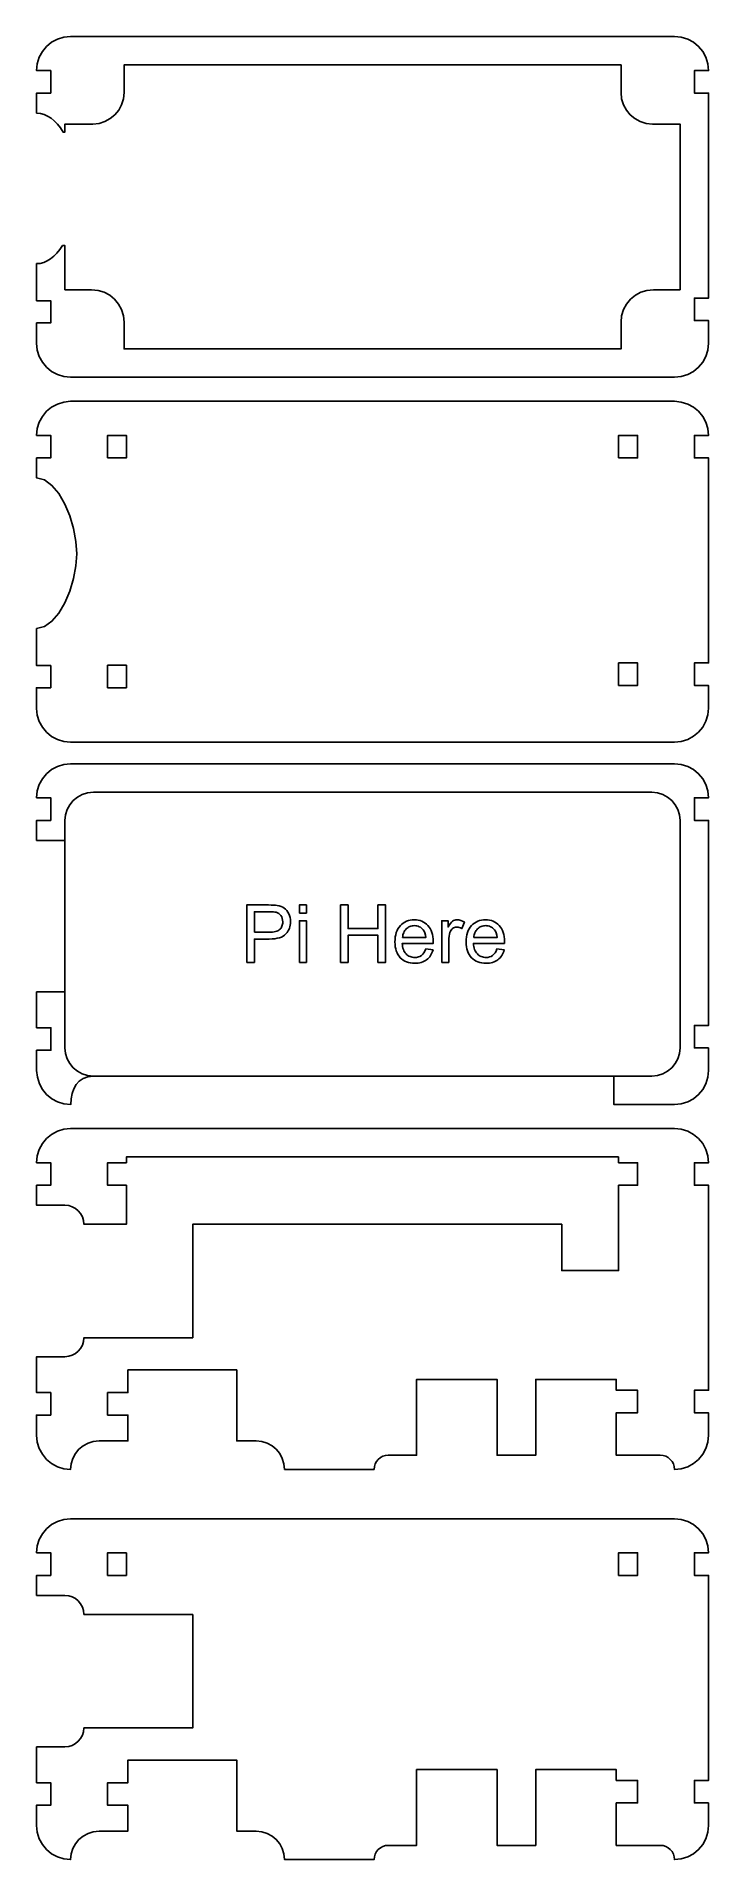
# Model space of a CAD drawing. Extents: x -3.92 to -1.13, y -2.44 to 5.14.
import ezdxf

# ---------------------------------------------------------------- set-up
doc = ezdxf.new("R2010")
doc.units = 0
doc.layers.add('LAYER_1', color=7, linetype='CONTINUOUS')

msp = doc.modelspace()

# ---------------------------------------------------------------- linework, layer by layer
at = {"layer": 'LAYER_1'}
for points in [[(-3.7818, 5.1392), (-1.27, 5.1392), (-1.2415, 5.1364), (-1.215, 5.1281), (-1.1909, 5.115), (-1.1699, 5.0976), (-1.1525, 5.0766), (-1.1394, 5.0525), (-1.1311, 5.026), (-1.1283, 4.9975), (-1.1873, 4.9975), (-1.1873, 4.9038), (-1.1283, 4.9038), (-1.1283, 4.0512), (-1.1873, 4.0512), (-1.1873, 3.9574), (-1.1283, 3.9574), (-1.1283, 3.8637), (-1.1311, 3.8352), (-1.1394, 3.8086), (-1.1525, 3.7846), (-1.1699, 3.7636), (-1.1909, 3.7462), (-1.215, 3.7331), (-1.2415, 3.7248), (-1.27, 3.7219), (-3.7818, 3.7219), (-3.8103, 3.7248), (-3.8368, 3.7331), (-3.8609, 3.7462), (-3.8819, 3.7636), (-3.8992, 3.7846), (-3.9123, 3.8086), (-3.9206, 3.8352), (-3.9235, 3.8637), (-3.9235, 3.9478), (-3.8645, 3.9478), (-3.8645, 4.0402), (-3.9235, 4.0402), (-3.9235, 4.1944), (-3.9082, 4.1957), (-3.8933, 4.1995), (-3.8789, 4.2057), (-3.8649, 4.2143), (-3.8515, 4.225), (-3.8388, 4.2378), (-3.8267, 4.2526), (-3.8154, 4.2692), (-3.8054, 4.2692), (-3.8054, 4.0861), (-3.6947, 4.0861), (-3.6675, 4.0833), (-3.6422, 4.0754), (-3.6192, 4.0629), (-3.5991, 4.0463), (-3.5826, 4.0263), (-3.57, 4.0033), (-3.5621, 3.9779), (-3.5594, 3.9507), (-3.5594, 3.84), (-1.4924, 3.84), (-1.4924, 3.9507), (-1.4897, 3.9779), (-1.4817, 4.0033), (-1.4692, 4.0263), (-1.4527, 4.0463), (-1.4326, 4.0629), (-1.4096, 4.0754), (-1.3843, 4.0833), (-1.3571, 4.0861), (-1.2464, 4.0861), (-1.2464, 4.7751), (-1.3618, 4.7751), (-1.3881, 4.7777), (-1.4125, 4.7854), (-1.4347, 4.7975), (-1.4541, 4.8134), (-1.47, 4.8328), (-1.4821, 4.855), (-1.4898, 4.8794), (-1.4924, 4.9057), (-1.4924, 5.0211), (-3.5594, 5.0211), (-3.5594, 4.9057), (-3.562, 4.8794), (-3.5697, 4.855), (-3.5817, 4.8328), (-3.5977, 4.8134), (-3.6171, 4.7975), (-3.6392, 4.7854), (-3.6637, 4.7777), (-3.6899, 4.7751), (-3.8054, 4.7751), (-3.8054, 4.7416), (-3.813, 4.7416), (-3.8244, 4.7591), (-3.8367, 4.7746), (-3.8497, 4.788), (-3.8634, 4.7993), (-3.8777, 4.8083), (-3.8925, 4.8149), (-3.9078, 4.819), (-3.9235, 4.8203), (-3.9235, 4.9038), (-3.8645, 4.9038), (-3.8645, 4.9975), (-3.9235, 4.9975), (-3.9206, 5.026), (-3.9123, 5.0525), (-3.8992, 5.0766), (-3.8819, 5.0976), (-3.8609, 5.115), (-3.8368, 5.1281), (-3.8103, 5.1364), (-3.7818, 5.1392)], [(-3.7818, 3.6219), (-1.27, 3.6219), (-1.2415, 3.619), (-1.215, 3.6107), (-1.1909, 3.5976), (-1.1699, 3.5803), (-1.1525, 3.5593), (-1.1394, 3.5352), (-1.1311, 3.5087), (-1.1283, 3.4802), (-1.1873, 3.4802), (-1.1873, 3.3864), (-1.1283, 3.3864), (-1.1283, 2.5338), (-1.1873, 2.5338), (-1.1873, 2.4401), (-1.1286, 2.4401), (-1.1283, 2.3463), (-1.1311, 2.3179), (-1.1394, 2.2913), (-1.1525, 2.2672), (-1.1699, 2.2462), (-1.1909, 2.2289), (-1.215, 2.2158), (-1.2415, 2.2075), (-1.27, 2.2046), (-3.7818, 2.2046), (-3.8103, 2.2074), (-3.8368, 2.2156), (-3.8609, 2.2285), (-3.8819, 2.2455), (-3.8992, 2.2663), (-3.9123, 2.2901), (-3.9206, 2.3165), (-3.9235, 2.345), (-3.9239, 2.4305), (-3.8645, 2.4305), (-3.8645, 2.5229), (-3.9235, 2.5229), (-3.9235, 2.677), (-3.8906, 2.6851), (-3.8596, 2.7073), (-3.8313, 2.7411), (-3.8064, 2.7836), (-3.7857, 2.8323), (-3.77, 2.8844), (-3.7601, 2.9372), (-3.7566, 2.9881), (-3.7601, 3.0391), (-3.77, 3.0923), (-3.7857, 3.1451), (-3.8064, 3.1945), (-3.8313, 3.2378), (-3.8596, 3.2722), (-3.8906, 3.2948), (-3.9235, 3.303), (-3.9235, 3.3864), (-3.8645, 3.3864), (-3.8645, 3.4802), (-3.9235, 3.4802), (-3.9206, 3.5087), (-3.9123, 3.5352), (-3.8992, 3.5593), (-3.8819, 3.5803), (-3.8609, 3.5976), (-3.8368, 3.6107), (-3.8103, 3.619), (-3.7818, 3.6219)], [(-3.6283, 3.3864), (-3.5495, 3.3864), (-3.5495, 3.4802), (-3.6283, 3.4802), (-3.6283, 3.3864)], [(-1.5023, 3.3864), (-1.4235, 3.3864), (-1.4235, 3.4802), (-1.5023, 3.4802), (-1.5023, 3.3864)], [(-3.6283, 2.4305), (-3.5495, 2.4305), (-3.5495, 2.5242), (-3.6283, 2.5242), (-3.6283, 2.4305)], [(-1.5023, 2.4401), (-1.4235, 2.4401), (-1.4235, 2.5338), (-1.5023, 2.5338), (-1.5023, 2.4401)], [(-3.7818, 2.1146), (-1.27, 2.1146), (-1.2415, 2.1117), (-1.215, 2.1034), (-1.1909, 2.0903), (-1.1699, 2.073), (-1.1525, 2.052), (-1.1394, 2.0279), (-1.1311, 2.0013), (-1.1283, 1.9729), (-1.1873, 1.9729), (-1.1873, 1.8791), (-1.1283, 1.8791), (-1.1283, 1.0265), (-1.1873, 1.0265), (-1.1873, 0.9328), (-1.1286, 0.9328), (-1.1283, 0.839), (-1.1311, 0.8105), (-1.1394, 0.784), (-1.1525, 0.7599), (-1.1699, 0.7389), (-1.1909, 0.7216), (-1.215, 0.7085), (-1.2415, 0.7002), (-1.27, 0.6973), (-1.522, 0.6973), (-1.522, 0.8154), (-1.3645, 0.8154), (-1.3408, 0.8178), (-1.3186, 0.8247), (-1.2986, 0.8356), (-1.2811, 0.8501), (-1.2666, 0.8676), (-1.2557, 0.8876), (-1.2488, 0.9098), (-1.2464, 0.9335), (-1.2464, 1.8784), (-1.2488, 1.9021), (-1.2557, 1.9242), (-1.2666, 1.9443), (-1.2811, 1.9618), (-1.2986, 1.9762), (-1.3186, 1.9872), (-1.3408, 1.9941), (-1.3645, 1.9965), (-3.6873, 1.9965), (-3.711, 1.9941), (-3.7332, 1.9872), (-3.7532, 1.9762), (-3.7707, 1.9618), (-3.7852, 1.9443), (-3.7961, 1.9242), (-3.803, 1.9021), (-3.8054, 1.8784), (-3.8054, 1.7957), (-3.9235, 1.7957), (-3.9235, 1.8791), (-3.8645, 1.8791), (-3.8645, 1.9729), (-3.9235, 1.9729), (-3.9206, 2.0013), (-3.9123, 2.0279), (-3.8992, 2.052), (-3.8819, 2.073), (-3.8609, 2.0903), (-3.8368, 2.1034), (-3.8103, 2.1117), (-3.7818, 2.1146)], [(-3.6873, 0.8154), (-3.711, 0.8178), (-3.7332, 0.8247), (-3.7532, 0.8356), (-3.7707, 0.8501), (-3.7852, 0.8676), (-3.7961, 0.8876), (-3.803, 0.9098), (-3.8054, 0.9335), (-3.8054, 1.1657), (-3.9231, 1.1657), (-3.9231, 1.0913), (-3.9231, 1.0169), (-3.8641, 1.0169), (-3.8641, 0.9231), (-3.9235, 0.9232), (-3.9231, 0.839), (-3.9202, 0.8105), (-3.9119, 0.7839), (-3.8988, 0.7599), (-3.8815, 0.7389), (-3.8605, 0.7215), (-3.8364, 0.7084), (-3.8099, 0.7001), (-3.7814, 0.6972), (-3.78, 0.7209), (-3.7758, 0.743), (-3.7688, 0.7631), (-3.7587, 0.7805), (-3.7456, 0.795), (-3.7294, 0.8059), (-3.71, 0.8129), (-3.6873, 0.8154)]]:
    msp.add_lwpolyline(points, close=True, dxfattribs=at)
for points in [[(-3.8054, 1.7957), (-3.8054, 1.1657)], [(-3.6873, 0.8154), (-1.522, 0.8154)], [(-3.5497, 0.2429), (-3.5497, 0.1996), (-3.7267, 0.1996), (-3.7283, 0.2155), (-3.7329, 0.2302), (-3.7402, 0.2436), (-3.7498, 0.2552), (-3.7615, 0.2649), (-3.7749, 0.2722), (-3.7896, 0.2768), (-3.8054, 0.2784), (-3.9235, 0.2784), (-3.9235, 0.3618), (-3.8645, 0.3618), (-3.8645, 0.4555), (-3.9235, 0.4555), (-3.9206, 0.484), (-3.9123, 0.5106), (-3.8992, 0.5346), (-3.8819, 0.5556), (-3.8609, 0.573), (-3.8368, 0.5861), (-3.8103, 0.5944), (-3.7818, 0.5973), (-1.27, 0.5973), (-1.2415, 0.5944), (-1.215, 0.5861), (-1.1909, 0.573), (-1.1699, 0.5556), (-1.1525, 0.5346), (-1.1394, 0.5106), (-1.1311, 0.484), (-1.1283, 0.4555), (-1.1873, 0.4555), (-1.1873, 0.3618), (-1.1283, 0.3618), (-1.1283, -0.4908), (-1.1873, -0.4908), (-1.1873, -0.5846), (-1.1286, -0.5846), (-1.1283, -0.6783), (-1.1311, -0.7068), (-1.1394, -0.7333), (-1.1525, -0.7574), (-1.1699, -0.7784), (-1.1909, -0.7958), (-1.215, -0.8089), (-1.2415, -0.8172), (-1.27, -0.82), (-1.2712, -0.8082), (-1.2746, -0.7971), (-1.2801, -0.7871), (-1.2873, -0.7783), (-1.2961, -0.7711), (-1.3061, -0.7657), (-1.3172, -0.7622), (-1.329, -0.761), (-1.5121, -0.761), (-1.5121, -0.5846), (-1.4235, -0.5846), (-1.4235, -0.4908), (-1.5121, -0.4908), (-1.5121, -0.446), (-1.522, -0.446), (-1.8369, -0.446), (-1.8468, -0.446), (-1.8468, -0.761), (-2.0082, -0.761), (-2.0082, -0.446), (-2.018, -0.446), (-2.333, -0.446), (-2.3428, -0.446), (-2.3428, -0.761), (-2.4604, -0.761), (-2.4723, -0.7622), (-2.4833, -0.7657), (-2.4934, -0.7711), (-2.5021, -0.7783), (-2.5093, -0.7871), (-2.5148, -0.7971), (-2.5183, -0.8082), (-2.5195, -0.82), (-2.8919, -0.82), (-2.8943, -0.7963), (-2.9012, -0.7742), (-2.9121, -0.7541), (-2.9266, -0.7366), (-2.9441, -0.7222), (-2.9641, -0.7113), (-2.9863, -0.7043), (-3.01, -0.7019), (-3.0909, -0.7019), (-3.0909, -0.4067), (-3.5436, -0.4067), (-3.5436, -0.5004), (-3.6283, -0.5004), (-3.6283, -0.5942), (-3.5436, -0.5942), (-3.5436, -0.7019), (-3.6637, -0.7019), (-3.6874, -0.7043), (-3.7095, -0.7113), (-3.7296, -0.7222), (-3.7471, -0.7366), (-3.7616, -0.7541), (-3.7725, -0.7742), (-3.7794, -0.7963), (-3.7818, -0.82), (-3.8103, -0.8172), (-3.8368, -0.8089), (-3.8609, -0.7958), (-3.8819, -0.7784), (-3.8992, -0.7574), (-3.9123, -0.7333), (-3.9206, -0.7068), (-3.9235, -0.6783), (-3.9239, -0.5941), (-3.8645, -0.5942), (-3.8645, -0.5004), (-3.9235, -0.5004), (-3.9235, -0.3515), (-3.8054, -0.3515), (-3.7896, -0.3499), (-3.7749, -0.3453), (-3.7615, -0.338), (-3.7498, -0.3284), (-3.7402, -0.3167), (-3.7329, -0.3034), (-3.7283, -0.2886), (-3.7267, -0.2728), (-3.2739, -0.2728), (-3.2739, 0.1996), (-1.7387, 0.1996)], [(-3.5497, 0.2429), (-3.5497, 0.3618), (-3.6283, 0.3618), (-3.6283, 0.4555), (-3.5497, 0.4555), (-3.5497, 0.4792), (-1.5025, 0.4792)], [(-1.5023, 0.4555), (-1.4235, 0.4555), (-1.4235, 0.3618), (-1.5023, 0.3618), (-1.5025, 0.0067), (-1.7387, 0.0067), (-1.7387, 0.1996)], [(-1.5025, 0.4792), (-1.5023, 0.4555)], [(-3.5497, -1.423), (-3.7267, -1.423), (-3.7283, -1.4072), (-3.7329, -1.3924), (-3.7402, -1.379), (-3.7498, -1.3674), (-3.7615, -1.3577), (-3.7749, -1.3505), (-3.7896, -1.3458), (-3.8054, -1.3442), (-3.9235, -1.3442), (-3.9235, -1.2608), (-3.8645, -1.2608), (-3.8645, -1.1671), (-3.9235, -1.1671), (-3.9206, -1.1386), (-3.9123, -1.112), (-3.8992, -1.088), (-3.8819, -1.067), (-3.8609, -1.0496), (-3.8368, -1.0365), (-3.8103, -1.0282), (-3.7818, -1.0253), (-1.27, -1.0253), (-1.2415, -1.0282), (-1.215, -1.0365), (-1.1909, -1.0496), (-1.1699, -1.067), (-1.1525, -1.088), (-1.1394, -1.112), (-1.1311, -1.1386), (-1.1283, -1.1671), (-1.1873, -1.1671), (-1.1873, -1.2608), (-1.1283, -1.2608), (-1.1283, -2.1134), (-1.1873, -2.1134), (-1.1873, -2.2072), (-1.1286, -2.2072), (-1.1283, -2.3009), (-1.1311, -2.3294), (-1.1394, -2.356), (-1.1525, -2.38), (-1.1699, -2.401), (-1.1909, -2.4184), (-1.215, -2.4315), (-1.2415, -2.4398), (-1.27, -2.4427), (-1.2712, -2.4308), (-1.2746, -2.4197), (-1.2801, -2.4097), (-1.2873, -2.401), (-1.2961, -2.3937), (-1.3061, -2.3883), (-1.3172, -2.3848), (-1.329, -2.3836), (-1.5121, -2.3836), (-1.5121, -2.2072), (-1.4235, -2.2072), (-1.4235, -2.1134), (-1.5121, -2.1134), (-1.5121, -2.0686), (-1.522, -2.0686), (-1.8369, -2.0686), (-1.8468, -2.0686), (-1.8468, -2.3836), (-2.0082, -2.3836), (-2.0082, -2.0686), (-2.018, -2.0686), (-2.333, -2.0686), (-2.3428, -2.0686), (-2.3428, -2.3836), (-2.4604, -2.3836), (-2.4723, -2.3848), (-2.4833, -2.3883), (-2.4934, -2.3937), (-2.5021, -2.401), (-2.5093, -2.4097), (-2.5148, -2.4197), (-2.5183, -2.4308), (-2.5195, -2.4427), (-2.8919, -2.4427), (-2.8943, -2.4189), (-2.9012, -2.3968), (-2.9121, -2.3767), (-2.9266, -2.3593), (-2.9441, -2.3448), (-2.9641, -2.3339), (-2.9863, -2.327), (-3.01, -2.3246), (-3.0909, -2.3246), (-3.0909, -2.0293), (-3.5436, -2.0293), (-3.5436, -2.123), (-3.6283, -2.123), (-3.6283, -2.2168), (-3.5436, -2.2168), (-3.5436, -2.3246), (-3.6637, -2.3246), (-3.6874, -2.327), (-3.7095, -2.3339), (-3.7296, -2.3448), (-3.7471, -2.3593), (-3.7616, -2.3767), (-3.7725, -2.3968), (-3.7794, -2.4189), (-3.7818, -2.4427), (-3.8103, -2.4398), (-3.8368, -2.4315), (-3.8609, -2.4184), (-3.8819, -2.401), (-3.8992, -2.38), (-3.9123, -2.356), (-3.9206, -2.3294), (-3.9235, -2.3009), (-3.9239, -2.2167), (-3.8645, -2.2168), (-3.8645, -2.123), (-3.9235, -2.123), (-3.9235, -1.9742), (-3.8054, -1.9742), (-3.7896, -1.9726), (-3.7749, -1.9679), (-3.7615, -1.9607), (-3.7498, -1.951), (-3.7402, -1.9394), (-3.7329, -1.926), (-3.7283, -1.9112), (-3.7267, -1.8954), (-3.2739, -1.8954), (-3.2739, -1.423)], [(-3.5497, -1.2608), (-3.6283, -1.2608), (-3.6283, -1.1671), (-3.5497, -1.1671)], [(-3.5497, -1.2608), (-3.5497, -1.1671)], [(-1.5023, -1.2608), (-1.4235, -1.2608), (-1.4235, -1.1671), (-1.5023, -1.1671), (-1.5023, -1.2608)], [(-3.2739, -1.423), (-3.5497, -1.423)]]:
    msp.add_lwpolyline(points, dxfattribs=at)
at = {"layer": 'LAYER_1', "color": 1}
for points in [[(-3.049, 1.2886), (-3.049, 1.5272), (-2.959, 1.5272), (-2.9478, 1.527), (-2.9381, 1.5266), (-2.9297, 1.5259), (-2.9227, 1.5249), (-2.9143, 1.5231), (-2.9066, 1.5207), (-2.8995, 1.5175), (-2.8932, 1.5137), (-2.8876, 1.5092), (-2.8825, 1.5039), (-2.878, 1.4977), (-2.8741, 1.4907), (-2.8709, 1.4832), (-2.8687, 1.4752), (-2.8673, 1.4669), (-2.8669, 1.4582), (-2.8672, 1.4507), (-2.8681, 1.4436), (-2.8696, 1.4367), (-2.8717, 1.4301), (-2.8744, 1.4238), (-2.8778, 1.4178), (-2.8817, 1.4121), (-2.8862, 1.4066), (-2.8916, 1.4017), (-2.8979, 1.3974), (-2.9052, 1.3938), (-2.9134, 1.3909), (-2.9227, 1.3886), (-2.9329, 1.3869), (-2.9441, 1.3859), (-2.9562, 1.3856), (-3.0174, 1.3856), (-3.0174, 1.2886), (-3.049, 1.2886)], [(-2.8303, 1.4935), (-2.8303, 1.5272), (-2.8009, 1.5272), (-2.8009, 1.4935), (-2.8303, 1.4935)], [(-2.6591, 1.2886), (-2.6591, 1.5272), (-2.6274, 1.5272), (-2.6274, 1.4292), (-2.5034, 1.4292), (-2.5034, 1.5272), (-2.4718, 1.5272), (-2.4718, 1.2886), (-2.5034, 1.2886), (-2.5034, 1.401), (-2.6274, 1.401), (-2.6274, 1.2886), (-2.6591, 1.2886)], [(-3.0174, 1.4137), (-2.9557, 1.4137), (-2.9484, 1.4139), (-2.9415, 1.4145), (-2.9353, 1.4153), (-2.9296, 1.4166), (-2.9244, 1.4182), (-2.9198, 1.4201), (-2.9158, 1.4225), (-2.9123, 1.4251), (-2.9093, 1.4281), (-2.9067, 1.4314), (-2.9045, 1.435), (-2.9027, 1.4389), (-2.9013, 1.443), (-2.9003, 1.4474), (-2.8996, 1.4522), (-2.8994, 1.4572), (-2.8999, 1.4644), (-2.9013, 1.4711), (-2.9037, 1.4773), (-2.907, 1.4829), (-2.9111, 1.4877), (-2.9158, 1.4917), (-2.9211, 1.4948), (-2.9269, 1.4969), (-2.9318, 1.4978), (-2.9383, 1.4985), (-2.9465, 1.4989), (-2.9564, 1.499), (-3.0174, 1.499), (-3.0174, 1.4137)], [(-2.8303, 1.2886), (-2.8303, 1.4614), (-2.8009, 1.4614), (-2.8009, 1.2886), (-2.8303, 1.2886)], [(-2.3047, 1.3442), (-2.2744, 1.3405), (-2.2764, 1.3341), (-2.2788, 1.328), (-2.2815, 1.3223), (-2.2847, 1.3169), (-2.2882, 1.312), (-2.292, 1.3074), (-2.2963, 1.3031), (-2.3009, 1.2993), (-2.306, 1.2959), (-2.3113, 1.2929), (-2.317, 1.2904), (-2.323, 1.2884), (-2.3294, 1.2867), (-2.3361, 1.2856), (-2.3431, 1.2849), (-2.3504, 1.2847), (-2.3597, 1.2851), (-2.3684, 1.2861), (-2.3767, 1.288), (-2.3844, 1.2905), (-2.3917, 1.2938), (-2.3985, 1.2978), (-2.4048, 1.3026), (-2.4106, 1.308), (-2.4158, 1.3141), (-2.4203, 1.3209), (-2.4241, 1.3282), (-2.4272, 1.3361), (-2.4297, 1.3445), (-2.4314, 1.3536), (-2.4324, 1.3633), (-2.4328, 1.3735), (-2.4324, 1.3841), (-2.4314, 1.3941), (-2.4296, 1.4035), (-2.4272, 1.4123), (-2.424, 1.4204), (-2.4201, 1.428), (-2.4156, 1.4349), (-2.4103, 1.4412), (-2.4045, 1.4469), (-2.3983, 1.4518), (-2.3916, 1.4559), (-2.3845, 1.4593), (-2.377, 1.462), (-2.3691, 1.4639), (-2.3608, 1.465), (-2.3521, 1.4654), (-2.3436, 1.465), (-2.3355, 1.4639), (-2.3278, 1.462), (-2.3206, 1.4594), (-2.3137, 1.4561), (-2.3072, 1.4521), (-2.3011, 1.4473), (-2.2954, 1.4417), (-2.2903, 1.4355), (-2.2858, 1.4287), (-2.282, 1.4213), (-2.2789, 1.4133), (-2.2765, 1.4047), (-2.2748, 1.3955), (-2.2738, 1.3857), (-2.2734, 1.3754), (-2.2736, 1.3675), (-2.4025, 1.3675), (-2.4019, 1.3606), (-2.4009, 1.3541), (-2.3995, 1.348), (-2.3977, 1.3424), (-2.3955, 1.3371), (-2.3928, 1.3323), (-2.3898, 1.3279), (-2.3864, 1.3239), (-2.3827, 1.3204), (-2.3787, 1.3173), (-2.3745, 1.3147), (-2.3701, 1.3125), (-2.3655, 1.3109), (-2.3607, 1.3097), (-2.3556, 1.309), (-2.3503, 1.3087), (-2.3425, 1.3093), (-2.3354, 1.3109), (-2.3288, 1.3135), (-2.3228, 1.3172), (-2.3174, 1.3221), (-2.3126, 1.3282), (-2.3084, 1.3356), (-2.3047, 1.3442)], [(-2.4009, 1.3916), (-2.3044, 1.3916), (-2.3058, 1.4018), (-2.3081, 1.4107), (-2.3113, 1.4182), (-2.3154, 1.4243), (-2.3191, 1.4283), (-2.323, 1.4317), (-2.3271, 1.4346), (-2.3315, 1.437), (-2.3362, 1.4389), (-2.3411, 1.4402), (-2.3463, 1.441), (-2.3517, 1.4412), (-2.3567, 1.441), (-2.3614, 1.4404), (-2.366, 1.4393), (-2.3703, 1.4379), (-2.3744, 1.436), (-2.3784, 1.4336), (-2.3821, 1.4309), (-2.3857, 1.4277), (-2.3889, 1.4242), (-2.3918, 1.4204), (-2.3943, 1.4163), (-2.3963, 1.412), (-2.3981, 1.4073), (-2.3994, 1.4024), (-2.4003, 1.3971), (-2.4009, 1.3916)], [(-2.2379, 1.2886), (-2.2379, 1.4614), (-2.2116, 1.4614), (-2.2116, 1.4352), (-2.2067, 1.4436), (-2.2019, 1.4505), (-2.1973, 1.4558), (-2.1929, 1.4595), (-2.1886, 1.462), (-2.184, 1.4639), (-2.1792, 1.465), (-2.1742, 1.4654), (-2.1667, 1.4648), (-2.1592, 1.463), (-2.1517, 1.46), (-2.1441, 1.4559), (-2.1542, 1.4287), (-2.1595, 1.4315), (-2.1649, 1.4335), (-2.1702, 1.4347), (-2.1756, 1.4351), (-2.1803, 1.4347), (-2.1848, 1.4336), (-2.1889, 1.4318), (-2.1929, 1.4293), (-2.1964, 1.4261), (-2.1994, 1.4224), (-2.2019, 1.4181), (-2.2038, 1.4132), (-2.2059, 1.4053), (-2.2075, 1.3969), (-2.2084, 1.3882), (-2.2087, 1.3791), (-2.2087, 1.2886), (-2.2379, 1.2886)], [(-2.0083, 1.3442), (-1.9781, 1.3405), (-1.98, 1.3341), (-1.9824, 1.328), (-1.9851, 1.3223), (-1.9883, 1.3169), (-1.9918, 1.312), (-1.9957, 1.3074), (-1.9999, 1.3031), (-2.0046, 1.2993), (-2.0096, 1.2959), (-2.0149, 1.2929), (-2.0206, 1.2904), (-2.0266, 1.2884), (-2.033, 1.2867), (-2.0397, 1.2856), (-2.0467, 1.2849), (-2.0541, 1.2847), (-2.0633, 1.2851), (-2.072, 1.2861), (-2.0803, 1.288), (-2.0881, 1.2905), (-2.0953, 1.2938), (-2.1021, 1.2978), (-2.1084, 1.3026), (-2.1142, 1.308), (-2.1194, 1.3141), (-2.1239, 1.3209), (-2.1277, 1.3282), (-2.1308, 1.3361), (-2.1333, 1.3445), (-2.135, 1.3536), (-2.136, 1.3633), (-2.1364, 1.3735), (-2.136, 1.3841), (-2.135, 1.3941), (-2.1332, 1.4035), (-2.1308, 1.4123), (-2.1276, 1.4204), (-2.1238, 1.428), (-2.1192, 1.4349), (-2.1139, 1.4412), (-2.1081, 1.4469), (-2.1019, 1.4518), (-2.0952, 1.4559), (-2.0881, 1.4593), (-2.0807, 1.462), (-2.0727, 1.4639), (-2.0644, 1.465), (-2.0557, 1.4654), (-2.0472, 1.465), (-2.0391, 1.4639), (-2.0315, 1.462), (-2.0242, 1.4594), (-2.0173, 1.4561), (-2.0108, 1.4521), (-2.0047, 1.4473), (-1.9991, 1.4417), (-1.9939, 1.4355), (-1.9894, 1.4287), (-1.9857, 1.4213), (-1.9826, 1.4133), (-1.9802, 1.4047), (-1.9784, 1.3955), (-1.9774, 1.3857), (-1.9771, 1.3754), (-1.9772, 1.3675), (-2.1061, 1.3675), (-2.1055, 1.3606), (-2.1045, 1.3541), (-2.1031, 1.348), (-2.1013, 1.3424), (-2.0991, 1.3371), (-2.0964, 1.3323), (-2.0934, 1.3279), (-2.09, 1.3239), (-2.0863, 1.3204), (-2.0823, 1.3173), (-2.0781, 1.3147), (-2.0737, 1.3125), (-2.0691, 1.3109), (-2.0643, 1.3097), (-2.0592, 1.309), (-2.0539, 1.3087), (-2.0461, 1.3093), (-2.039, 1.3109), (-2.0324, 1.3135), (-2.0264, 1.3172), (-2.021, 1.3221), (-2.0162, 1.3282), (-2.012, 1.3356), (-2.0083, 1.3442)], [(-2.1045, 1.3916), (-2.008, 1.3916), (-2.0094, 1.4018), (-2.0117, 1.4107), (-2.015, 1.4182), (-2.0191, 1.4243), (-2.0227, 1.4283), (-2.0266, 1.4317), (-2.0307, 1.4346), (-2.0351, 1.437), (-2.0398, 1.4389), (-2.0447, 1.4402), (-2.0499, 1.441), (-2.0553, 1.4412), (-2.0603, 1.441), (-2.065, 1.4404), (-2.0696, 1.4393), (-2.0739, 1.4379), (-2.0781, 1.436), (-2.082, 1.4336), (-2.0857, 1.4309), (-2.0893, 1.4277), (-2.0925, 1.4242), (-2.0954, 1.4204), (-2.0979, 1.4163), (-2.1, 1.412), (-2.1017, 1.4073), (-2.103, 1.4024), (-2.1039, 1.3971), (-2.1045, 1.3916)]]:
    msp.add_lwpolyline(points, close=True, dxfattribs=at)

doc.saveas('drawing.dxf')
